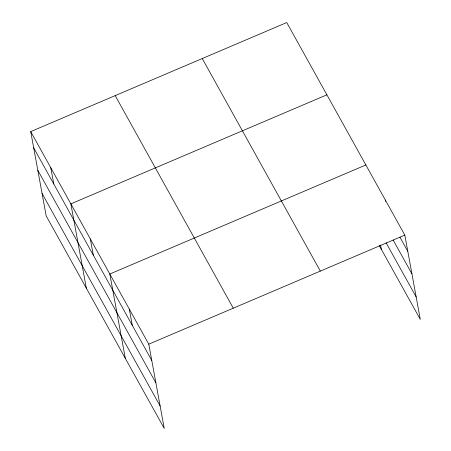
<?xml version="1.0" encoding="UTF-8"?>
<svg xmlns="http://www.w3.org/2000/svg" width="451" height="451" viewBox="0 0 451 451"><rect width="100%" height="100%" fill="white"/><g stroke="black" fill="none" stroke-linecap="round" stroke-linejoin="round"><path stroke-width="0.68" d="M30.713 131.596L148.779 344.164L164.249 428.45L46.182 215.888L30.713 131.596L286.751 22.55L404.818 235.112L420.287 319.404L379.274 245.564M326.89 94.823L70.858 203.869L86.327 288.155M365.857 164.97L109.819 274.016L125.288 358.303M148.779 344.164L404.818 235.112M399.941 237.22L407.8 251.37M393.125 239.983L411.921 273.825M386.09 242.801L416.166 296.95M202.257 58.534L320.323 271.102M115.208 95.612L233.274 308.174M33.695 147.855L151.761 360.422M37.816 170.309L155.883 382.871M42.061 193.434L160.128 406.001M385.334 200.041L385.582 201.394M380.576 245.175L381.326 249.256M129.302 309.087L132.284 325.346M90.335 238.945L93.323 255.204M50.783 167.733L53.77 183.991"/></g></svg>
